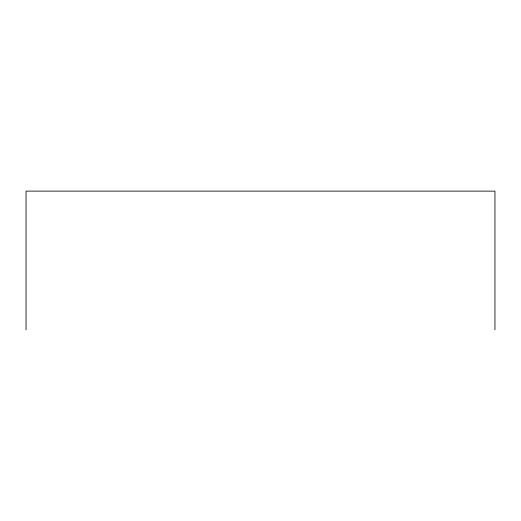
<?xml version="1.0" encoding="UTF-8"?>
<svg xmlns="http://www.w3.org/2000/svg" width="521" height="521" viewBox="0 0 521 521"><rect width="100%" height="100%" fill="white"/><g stroke="black" fill="none" stroke-linecap="round" stroke-linejoin="round"><path stroke-width="0.78" d="M494.95 329.878L494.95 191.122L26.05 191.122L26.05 329.878"/></g></svg>
